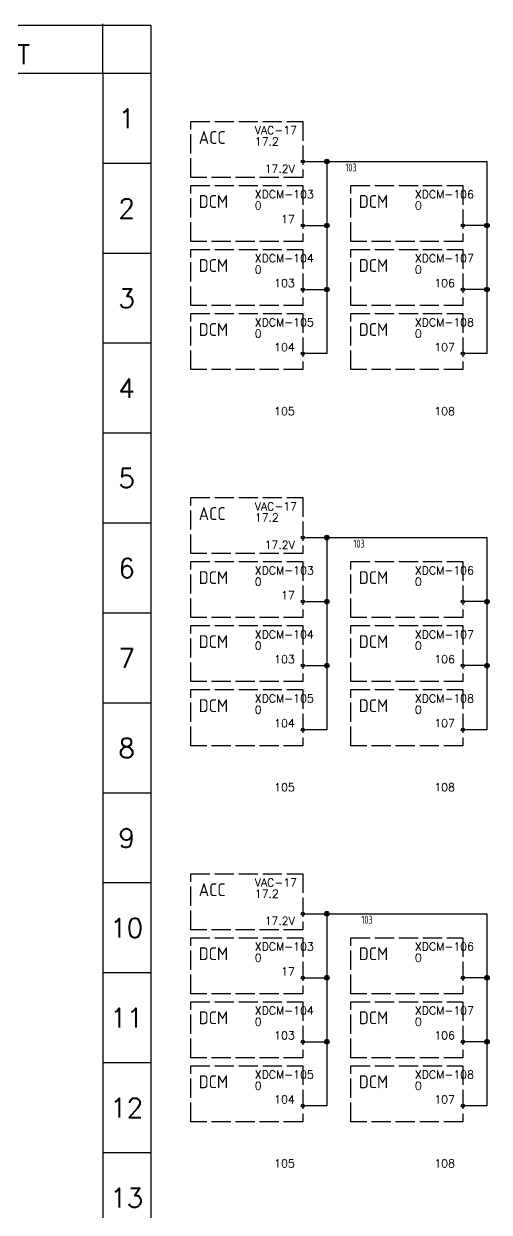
# Model space of a CAD drawing. Header units: millimetres. Extents: x -192 to 1556, y 0 to 646.
# Drawn here: x 980.4 to 1125.7, y 274.2 to 645.5 of the extents above; entities that cross this region are included whole.
import ezdxf
from ezdxf.enums import TextEntityAlignment as Align

# ---------------------------------------------------------------- set-up
doc = ezdxf.new("R2010")
doc.units = ezdxf.units.MM
doc.header["$LTSCALE"] = 0.5
doc.linetypes.add('ACAD_ISO02W100', pattern=[15, 12, -3])
for name, color, linetype in [('NETLIST', 50, 'Continuous'), ('OUTLINE_GRID', 7, 'Continuous'), ('SYMS', 7, 'Continuous'), ('WIREFIXED', 7, 'Continuous'), ('WIRES', 7, 'Continuous')]:
    doc.layers.add(name, color=color, linetype=linetype)
doc.styles.get("Standard").update_dxf_attribs({"font": 'txt.shx', "bigfont": 'gbcbig.shx'})
doc.styles.add('WD_IEC', font='isocp2.shx', dxfattribs={"width": 0.9, "height": 4})

# ---------------------------------------------------------------- blocks, each defined once
blk = doc.blocks.new('2010 Grid')
at = {"layer": 'OUTLINE_GRID'}
for p, q in [((850, 481.25), (0, 481.25)), ((837.5, 468.74), (837.5, 481.69)), ((850, 481.25), (850, 0)), ((837.5, 468.74), (12.5, 468.31)), ((837.5, 468.74), (837.5, 0)), ((850, 468.74), (837.5, 468.74)), ((850, 445.33), (837.5, 445.33)), ((850, 421.91), (837.5, 421.91)), ((850, 398.5), (837.5, 398.5)), ((850, 375.08), (837.5, 375.08)), ((850, 351.67), (837.5, 351.67)), ((850, 328.25), (837.5, 328.25)), ((850, 304.84), (837.5, 304.84)), ((850, 281.42), (837.5, 281.42)), ((850, 258.01), (837.5, 258.01)), ((850, 234.59), (837.5, 234.59)), ((850, 211.18), (837.5, 211.18)), ((850, 187.76), (837.5, 187.76))]:
    blk.add_line(p, q, dxfattribs=at)
at = {"layer": 'OUTLINE_GRID', "char_height": 5, "width": 17.7556, "attachment_point": 5}
for s, insert in [('T', (816.88, 473.69)), ('1', (843.75, 457.04)), ('2', (843.75, 433.62)), ('3', (843.75, 410.21)), ('4', (843.75, 386.79)), ('5', (843.75, 363.37)), ('6', (843.75, 339.96)), ('7', (843.75, 316.54)), ('8', (843.75, 293.13)), ('9', (843.75, 269.71)), ('10', (843.75, 246.3)), ('11', (843.75, 222.88)), ('12', (843.75, 199.47)), ('13', (843.75, 176.05))]:
    blk.add_mtext(s, dxfattribs=dict(at, insert=insert))
blk = doc.blocks.new('DCM-1')
at = {"linetype": 'ACAD_ISO02W100'}
blk.add_lwpolyline([(-35, 12.5), (0, 12.5), (0, -5), (-35, -5)], close=True, dxfattribs=at)
blk.add_circle((0, 0), 0.5)
at = {"style": 'WD_IEC'}
for tag, height, flags, p in [('LOC', 4, 1, (-32.5, 14.5)), ('DESC1', 3, 9, (-32.5, 2.5))]:
    blk.add_attdef(tag, text='', height=height, dxfattribs=dict(at, flags=flags)).set_placement(p, align=Align.MIDDLE_LEFT)
blk.add_attdef('TAG1', text='', height=4, dxfattribs=at).set_placement((-32.5, 7.5), align=Align.MIDDLE_LEFT)
at = {"style": 'WD_IEC', "flags": 1}
blk.add_attdef('X1TERM01', (0, 0), '', height=0.5, dxfattribs=at)
blk.add_attdef('TERMDESC01', text='', height=2.5).set_placement((-2.5, -1), align=Align.TOP_RIGHT)
blk.add_attdef('TERM01', text='', height=2.5).set_placement((-2.5, -20), align=Align.BOTTOM_RIGHT)
at = {"layer": 'NETLIST'}
for tag, p in [('NETTAG', (-15, 8.5)), ('NETVALUE', (-15, 5))]:
    blk.add_attdef(tag, p, '', height=2.5, dxfattribs=at)
blk = doc.blocks.new('WDDOT')
for radius in [0.72, 0.449, 0.223]:
    blk.add_circle((0, 0), radius)
blk = doc.blocks.new('WD_WNH2')
at = {"linetype": 'Continuous', "style": 'WD_IEC', "width": 0.8}
blk.add_attdef('WIRENO', text='', height=2.5, dxfattribs=at).set_placement((0, 0), align=Align.TOP_CENTER)
at = {"style": 'WD_IEC', "flags": 1}
for tag, p in [('W02USER', (0, -1.21)), ('W03USER', (0, -1.33)), ('W04USER', (0, -1.46)), ('W05USER', (0, -1.58)), ('W06USER', (0, -1.71)), ('W07USER', (0, -1.83)), ('W08USER', (0, -1.96)), ('W09USER', (0, -2.08)), ('W01USER', (0, -1.08)), ('W10USER', (0, -2.21))]:
    blk.add_attdef(tag, text='', height=0.08, dxfattribs=at).set_placement(p, align=Align.CENTER)

msp = doc.modelspace()

# ---------------------------------------------------------------- linework, layer by layer
at = {"layer": 'WIRES'}
for p, q in [((1067.5, 602.5), (1075, 602.5)), ((1075, 602.5), (1075, 542.5)), ((1075, 602.5), (1125, 602.5)), ((1125, 602.5), (1125, 582.5)), ((1067.5, 582.5), (1075, 582.5)), ((1125, 582.5), (1117.5, 582.5)), ((1125, 582.5), (1125, 562.5)), ((1067.5, 562.5), (1075, 562.5)), ((1125, 562.5), (1117.5, 562.5)), ((1125, 562.5), (1125, 542.5)), ((1075, 542.5), (1067.5, 542.5)), ((1125, 542.5), (1117.5, 542.5)), ((1067.5, 485), (1075, 485)), ((1075, 485), (1075, 425)), ((1075, 485), (1125, 485)), ((1125, 485), (1125, 465)), ((1067.5, 465), (1075, 465)), ((1125, 465), (1117.5, 465)), ((1125, 465), (1125, 445)), ((1067.5, 445), (1075, 445)), ((1125, 445), (1117.5, 445)), ((1125, 445), (1125, 425)), ((1075, 425), (1067.5, 425)), ((1125, 425), (1117.5, 425)), ((1067.5, 367.5), (1075, 367.5)), ((1075, 367.5), (1075, 307.5)), ((1075, 367.5), (1125, 367.5)), ((1125, 367.5), (1125, 347.5)), ((1067.5, 347.5), (1075, 347.5)), ((1125, 347.5), (1117.5, 347.5)), ((1125, 347.5), (1125, 327.5)), ((1067.5, 327.5), (1075, 327.5)), ((1125, 327.5), (1117.5, 327.5)), ((1125, 327.5), (1125, 307.5)), ((1075, 307.5), (1067.5, 307.5)), ((1125, 307.5), (1117.5, 307.5))]:
    msp.add_line(p, q, dxfattribs=at)

# ---------------------------------------------------------------- block references
at = {"xscale": 1.2, "yscale": 1.2, "zscale": 1.2}
msp.add_blockref('2010 Grid', (0, 67.5), dxfattribs=at)
for p, values in [((1067.5, 602.5), {'NETVALUE': '17.2', 'NETTAG': 'VAC-17', 'TERM01': '17', 'TAG1': 'ACC', 'TERMDESC01': '17.2V'}), ((1067.5, 582.5), {'NETVALUE': '0', 'NETTAG': 'XDCM-103', 'TERM01': '103', 'TAG1': 'DCM'}), ((1117.5, 582.5), {'NETVALUE': '0', 'NETTAG': 'XDCM-106', 'TERM01': '106', 'TAG1': 'DCM'}), ((1067.5, 562.5), {'NETVALUE': '0', 'NETTAG': 'XDCM-104', 'TERM01': '104', 'TAG1': 'DCM'}), ((1117.5, 562.5), {'NETVALUE': '0', 'NETTAG': 'XDCM-107', 'TERM01': '107', 'TAG1': 'DCM'}), ((1067.5, 542.5), {'NETVALUE': '0', 'NETTAG': 'XDCM-105', 'TERM01': '105', 'TAG1': 'DCM'}), ((1117.5, 542.5), {'NETVALUE': '0', 'NETTAG': 'XDCM-108', 'TERM01': '108', 'TAG1': 'DCM'}), ((1067.5, 485), {'NETVALUE': '17.2', 'NETTAG': 'VAC-17', 'TERM01': '17', 'TAG1': 'ACC', 'TERMDESC01': '17.2V'}), ((1067.5, 465), {'NETVALUE': '0', 'NETTAG': 'XDCM-103', 'TERM01': '103', 'TAG1': 'DCM'}), ((1117.5, 465), {'NETVALUE': '0', 'NETTAG': 'XDCM-106', 'TERM01': '106', 'TAG1': 'DCM'}), ((1067.5, 445), {'NETVALUE': '0', 'NETTAG': 'XDCM-104', 'TERM01': '104', 'TAG1': 'DCM'}), ((1117.5, 445), {'NETVALUE': '0', 'NETTAG': 'XDCM-107', 'TERM01': '107', 'TAG1': 'DCM'}), ((1067.5, 425), {'NETVALUE': '0', 'NETTAG': 'XDCM-105', 'TERM01': '105', 'TAG1': 'DCM'}), ((1117.5, 425), {'NETVALUE': '0', 'NETTAG': 'XDCM-108', 'TERM01': '108', 'TAG1': 'DCM'}), ((1067.5, 367.5), {'NETVALUE': '17.2', 'NETTAG': 'VAC-17', 'TERM01': '17', 'TAG1': 'ACC', 'TERMDESC01': '17.2V'}), ((1067.5, 347.5), {'NETVALUE': '0', 'NETTAG': 'XDCM-103', 'TERM01': '103', 'TAG1': 'DCM'}), ((1117.5, 347.5), {'NETVALUE': '0', 'NETTAG': 'XDCM-106', 'TERM01': '106', 'TAG1': 'DCM'}), ((1067.5, 327.5), {'NETVALUE': '0', 'NETTAG': 'XDCM-104', 'TERM01': '104', 'TAG1': 'DCM'}), ((1117.5, 327.5), {'NETVALUE': '0', 'NETTAG': 'XDCM-107', 'TERM01': '107', 'TAG1': 'DCM'}), ((1067.5, 307.5), {'NETVALUE': '0', 'NETTAG': 'XDCM-105', 'TERM01': '105', 'TAG1': 'DCM'}), ((1117.5, 307.5), {'NETVALUE': '0', 'NETTAG': 'XDCM-108', 'TERM01': '108', 'TAG1': 'DCM'})]:
    msp.add_blockref('DCM-1', p).add_auto_attribs(values)
at = {"layer": 'SYMS'}
for p in [(1075, 602.5), (1075, 582.5), (1125, 582.5), (1075, 562.5), (1125, 562.5), (1075, 485), (1075, 465), (1125, 465), (1075, 445), (1125, 445), (1075, 367.5), (1075, 347.5), (1125, 347.5), (1075, 327.5), (1125, 327.5)]:
    msp.add_blockref('WDDOT', p, dxfattribs=at)
at = {"layer": 'WIREFIXED'}
ref = msp.add_blockref('WD_WNH2', (1082.5, 602.5), dxfattribs=at)
ref.add_attrib('WIRENOF', '103', dxfattribs={"linetype": 'Continuous', "height": 2.5, "style": 'WD_IEC', "width": 0.8}).set_placement((1082.56, 601.87), align=Align.TOP_CENTER)
ref = msp.add_blockref('WD_WNH2', (1085, 485), dxfattribs=at)
ref.add_attrib('WIRENOF', '103', dxfattribs={"linetype": 'Continuous', "height": 2.5, "style": 'WD_IEC', "width": 0.8}).set_placement((1085.06, 484.37), align=Align.TOP_CENTER)
ref = msp.add_blockref('WD_WNH2', (1087.5, 367.5), dxfattribs=at)
ref.add_attrib('WIRENOF', '103', dxfattribs={"linetype": 'Continuous', "height": 2.5, "style": 'WD_IEC', "width": 0.8}).set_placement((1087.56, 366.87), align=Align.TOP_CENTER)

doc.saveas('drawing.dxf')
